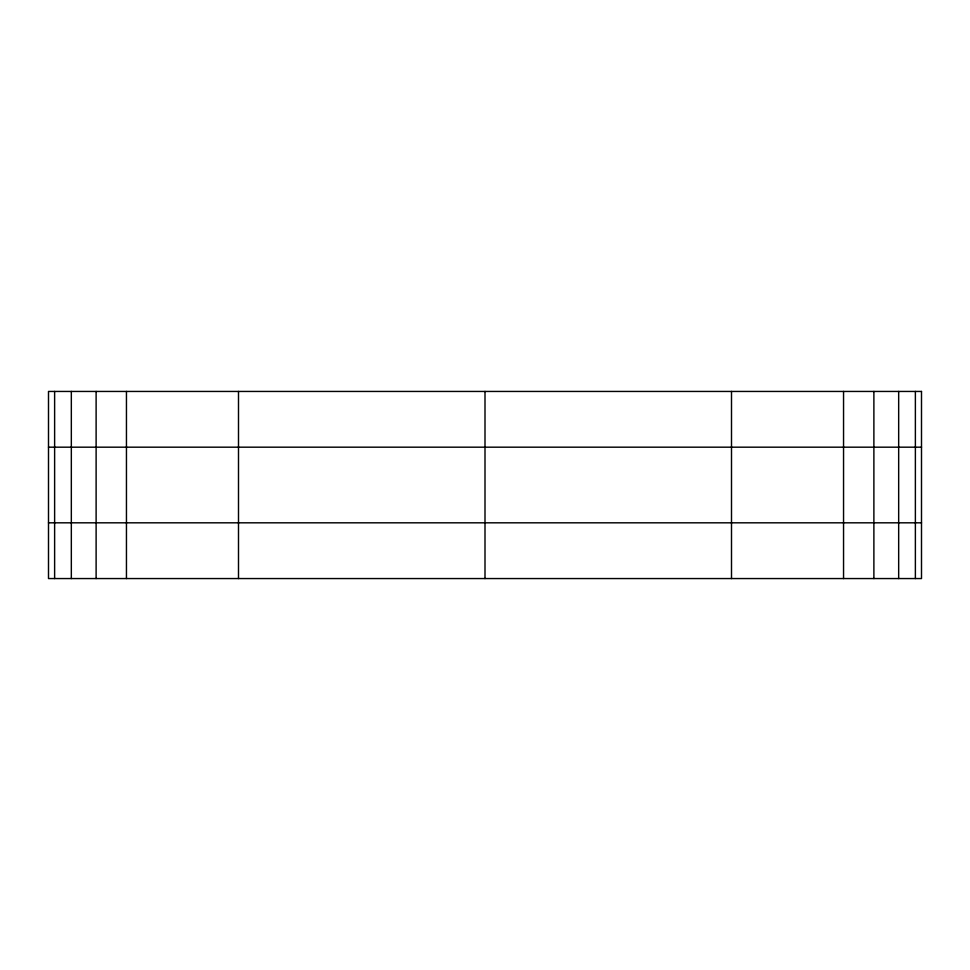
<?xml version="1.0" encoding="UTF-8"?>
<svg xmlns="http://www.w3.org/2000/svg" width="970" height="970" viewBox="0 0 970 970"><rect width="100%" height="100%" fill="white"/><g stroke="black" fill="none" stroke-linecap="round" stroke-linejoin="round"><path stroke-width="1.45" d="M48.5 447.182L921.5 447.182M48.5 522.818L921.5 522.818M915.377 391.443L915.377 578.557M898.669 391.443L898.669 578.557M873.885 391.443L873.885 578.557M843.548 391.443L843.548 578.557M731.501 391.443L731.501 578.557M485 391.443L485 578.557M238.499 391.443L238.499 578.557M126.452 391.443L126.452 578.557M96.115 391.443L96.115 578.557M71.331 391.443L71.331 578.557M54.623 391.443L54.623 578.557M921.5 391.443L48.5 391.443L48.5 578.557L921.5 578.557L921.5 391.443"/></g></svg>
